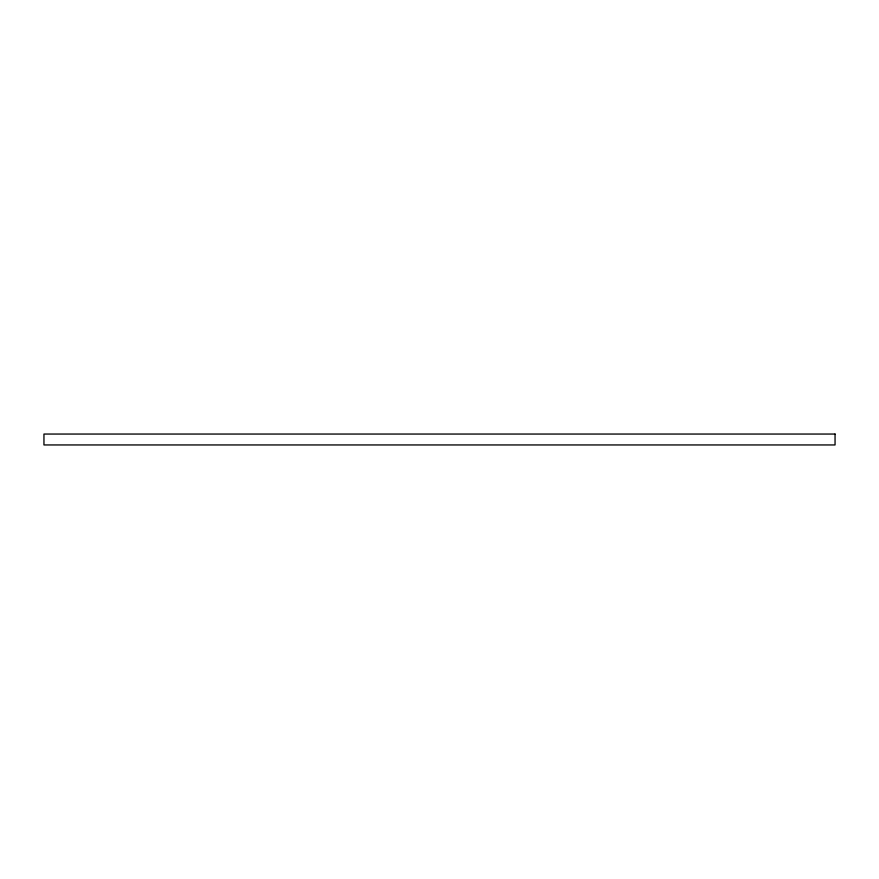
<?xml version="1.0" encoding="UTF-8"?>
<svg xmlns="http://www.w3.org/2000/svg" width="879" height="879" viewBox="0 0 879 879"><rect width="100%" height="100%" fill="white"/><g stroke="black" fill="none" stroke-linecap="round" stroke-linejoin="round"><path stroke-width="1.32" d="M835.05 434.05L43.95 434.05L43.95 444.95L835.05 444.95L835.05 434.05"/></g></svg>
